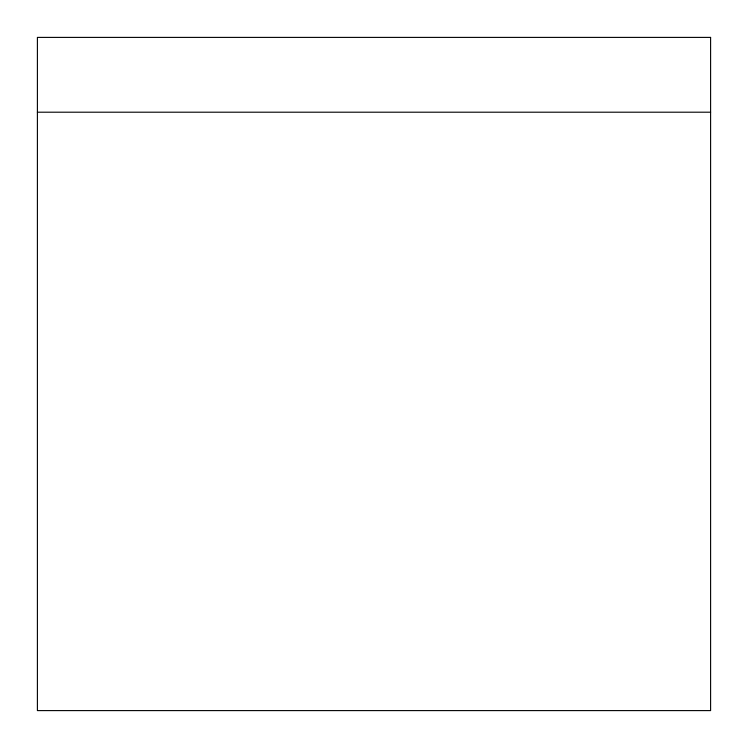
<?xml version="1.0" encoding="UTF-8"?>
<svg xmlns="http://www.w3.org/2000/svg" width="748" height="748" viewBox="0 0 748 748"><rect width="100%" height="100%" fill="white"/><g stroke="black" fill="none" stroke-linecap="round" stroke-linejoin="round"><path stroke-width="1.12" d="M37.4 112.2L710.6 112.2M710.6 37.4L37.4 37.4L37.4 710.6L710.6 710.6L710.6 37.4"/></g></svg>
